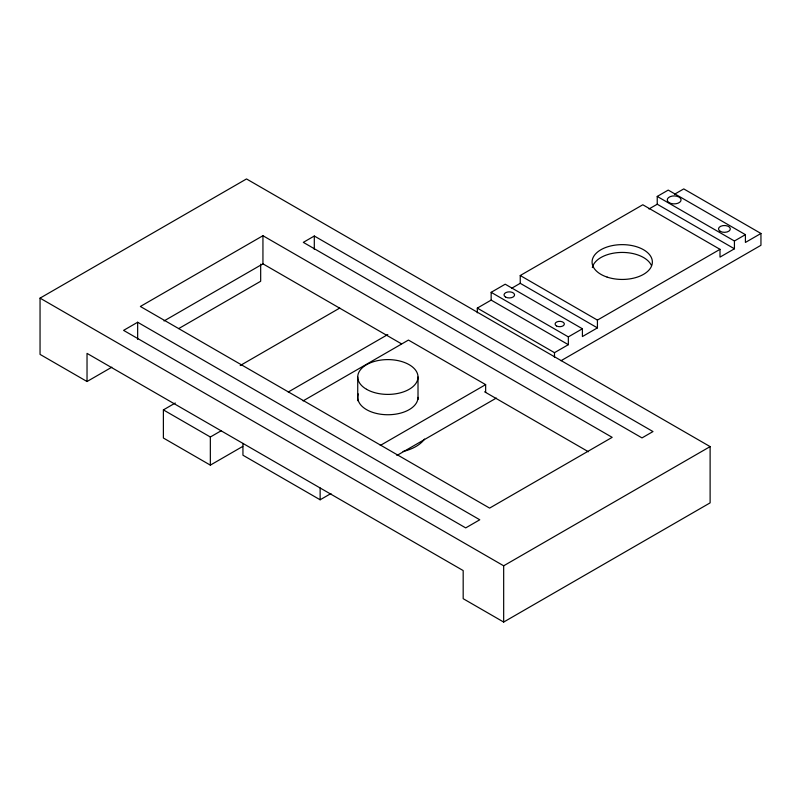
<?xml version="1.0" encoding="UTF-8"?>
<svg xmlns="http://www.w3.org/2000/svg" width="801" height="801" viewBox="0 0 801 801"><rect width="100%" height="100%" fill="white"/><g stroke="black" fill="none" stroke-linecap="round" stroke-linejoin="round"><path stroke-width="1.2" d="M87.029 381.516L40.05 354.392L40.05 298.132L246.508 178.943L710.117 446.608L710.117 502.868L503.669 622.057L463.178 598.687L463.178 570.562L87.029 353.381L87.029 381.516L111.83 367.198M262.938 235.714L140.365 306.473L489.611 508.104L612.174 437.346L262.938 235.714L262.938 263.839L401.341 343.749M137.652 322.252L123.584 330.372L465.711 527.899L479.779 519.779L137.652 322.252L137.652 339.374M164.025 320.951L262.938 263.839M314.302 236.015L303.309 242.363L642.002 437.907L652.995 431.559L314.302 236.015L314.302 249.471M178.703 328.59L260.675 281.261L260.675 264.14M242.803 446.387L210.343 465.131L163.384 438.017L163.384 409.892L175.289 403.013M240.21 365.536L339.754 308.065M163.384 409.892L210.343 437.006L221.166 430.758M288.25 392.019L387.794 334.548M303.088 400.9L408.45 340.065L485.646 384.63L485.646 392.42M491.153 292.325L568.34 336.891L568.34 344.68L491.153 300.105L491.153 292.325L505.211 284.205L582.407 328.77L582.407 336.56L597.426 327.879L597.426 320.1L719.999 249.331L719.999 257.121L734.427 248.791L734.427 241.001L657.231 196.435L657.231 204.225L734.427 248.791M597.426 327.879L520.239 283.314L520.239 275.524L642.803 204.766L719.999 249.331M657.231 196.435L668.224 190.087L745.411 234.653L745.411 242.443L760.95 233.471L760.95 245.286L560.98 360.74M477.306 312.831L477.306 308.105L491.153 300.105M511.649 288.27L520.239 283.314M648.99 208.981L657.231 204.225M674.432 194.293L683.754 188.906L760.95 233.471M380.275 445.466L485.646 384.63M568.34 336.891L582.407 328.77M734.427 241.001L745.411 234.653M477.306 308.105L554.492 352.67L568.34 344.68M242.943 443.404L242.943 455.218L320.14 499.784L330.953 493.546M396.885 455.479L496.33 398.067M40.05 298.132L503.669 565.796L710.117 446.608M520.239 275.524L597.426 320.1M484.595 391.809L588.395 451.744M554.492 352.67L554.492 357.396M503.669 565.796L503.669 622.057M418.012 377.001L418.012 399.469M357.737 377.001L357.737 400.72M320.14 487.969L320.14 499.784M210.343 437.006L210.343 465.131M592.35 267.554A30.138 17.402 0 0 1 620.254 252.465A30.138 17.402 0 0 1 651.343 265.321M418.012 397.346A30.138 17.402 0 0 1 384.911 414.658A30.138 17.402 0 0 1 358.317 393.942M424.54 439.078A39.69 22.919 0 0 1 403.063 451.484M607.158 277.116A30.138 17.402 0 0 0 652.364 262.037A30.138 17.402 0 0 0 607.158 246.968A30.138 17.402 0 0 0 607.158 277.116M556.445 325.907A4.626 2.673 0 0 0 564.194 324.705A4.626 2.673 0 0 0 558.527 321.431A4.626 2.673 0 0 0 556.445 325.907M505.561 297.061A5.287 3.054 0 0 0 514.402 295.689A5.287 3.054 0 0 0 507.934 291.954A5.287 3.054 0 0 0 505.561 297.061M669.266 202.723A6.919 3.995 0 0 0 680.83 200.941A6.919 3.995 0 0 0 672.359 196.045A6.919 3.995 0 0 0 669.266 202.723M720.249 231.339A5.897 3.404 0 0 0 730.122 229.807A5.897 3.404 0 0 0 722.892 225.632A5.897 3.404 0 0 0 720.249 231.339M366.558 389.306A30.138 17.402 0 0 0 416.981 381.506A30.138 17.402 0 0 0 380.075 360.19A30.138 17.402 0 0 0 366.558 389.306"/></g></svg>
